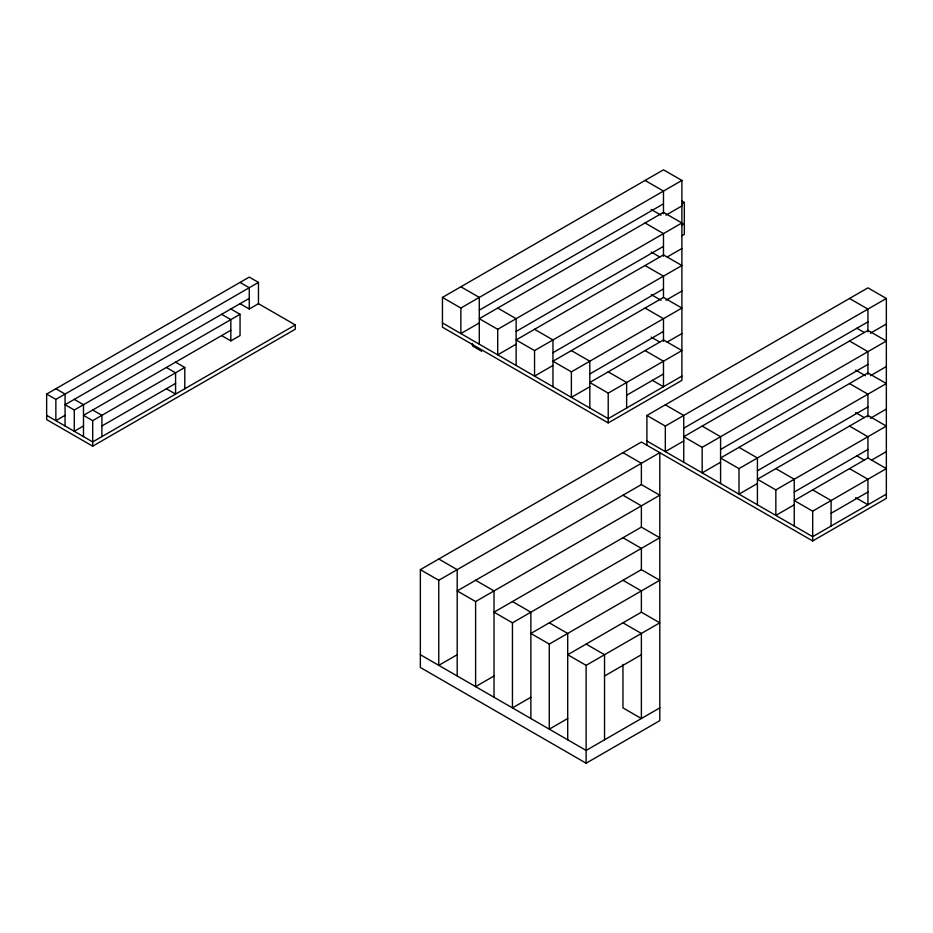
<?xml version="1.0" encoding="UTF-8"?>
<svg xmlns="http://www.w3.org/2000/svg" width="933" height="933" viewBox="0 0 933 933"><rect width="100%" height="100%" fill="white"/><g stroke="black" fill="none" stroke-linecap="round" stroke-linejoin="round"><path stroke-width="1.4" d="M46.65 394.064L249.263 277.089L258.464 282.407L258.464 303.68L295.306 324.952L295.306 329.197L92.694 446.172L46.65 419.593L46.65 394.064L55.863 399.382L258.464 282.407M249.263 298.362L65.065 404.7L74.278 410.019L240.049 314.316L240.049 335.577L230.836 340.895L221.634 335.577M65.065 415.337L55.863 420.655L55.863 399.382M240.049 303.68L249.263 308.998L258.464 303.68M230.836 330.259L83.492 415.337L92.694 420.655L184.792 367.485L184.792 388.758M83.492 425.973L74.278 431.291L74.278 410.019M101.907 425.973L175.579 383.44M295.306 324.952L92.694 441.927L46.65 415.337M442.452 297.417L663.48 169.806L681.895 180.442L681.895 380.361L608.223 422.906L442.452 327.191L442.452 297.417L460.867 308.053L681.895 180.442M479.294 310.176L663.48 203.837M682.023 203.767L684.332 202.438L684.332 234.335L681.813 235.792M479.294 322.935L460.867 333.571L460.867 308.053M665.94 215.185L681.895 205.96M497.709 329.314L681.895 222.975L663.48 212.339L479.294 318.689L497.709 329.314L497.709 354.843L516.124 344.207M682.023 225.028L684.332 223.698M516.124 331.448L663.48 246.37M667.165 257.007L681.895 248.505M534.551 350.586L681.895 265.52L663.48 254.884L516.124 339.95L534.551 350.586L534.551 376.104L552.966 365.479M552.966 352.709L663.48 288.915M663.48 297.417L552.966 361.223L571.381 371.859L681.895 308.053L663.48 297.417L663.48 276.145L645.065 265.52M665.94 300.251L681.895 291.038M589.808 373.981L663.48 331.448M589.808 386.74L571.381 397.376L571.381 371.859M667.165 342.084L681.895 333.571M608.223 393.12L681.895 350.586L663.48 339.95L589.808 382.495L608.223 393.12L608.223 422.906M626.638 395.254L663.48 373.981M681.895 376.104L608.223 418.649L442.452 322.935M646.907 445.228L646.907 415.453L867.935 287.842L886.35 298.478L886.35 498.397L812.678 540.942L641.379 442.044L420.351 569.655L420.351 667.48L586.122 763.194L659.794 720.661L659.794 452.68L438.767 580.279L420.351 569.655M646.907 415.453L665.322 426.089L886.35 298.478M683.737 428.212L867.935 321.873M683.737 440.982L665.322 451.607L665.322 426.089M870.384 333.221L886.35 324.008M702.164 447.362L886.35 341.011L867.935 330.387L683.737 436.726L702.164 447.362L702.164 472.879L720.579 462.243M641.379 484.577L457.193 590.916L475.608 601.552L659.794 495.213L641.379 484.577L641.379 463.304L622.964 452.68M720.579 449.484L867.935 364.406M870.384 375.754L886.35 366.541M738.994 468.623L886.35 383.556L867.935 372.92L720.579 457.986L738.994 468.623L738.994 494.152L757.421 483.516M641.379 527.11L494.024 612.188L512.45 622.824L659.794 537.746L641.379 527.11L641.379 505.849L622.964 495.213M757.421 470.757L867.935 406.951M457.193 654.721L438.767 665.357L438.767 580.279M870.384 418.287L886.35 409.074M775.836 489.895L886.35 426.089L867.935 415.453L757.421 479.259L775.836 489.895L775.836 515.413L794.251 504.788M641.379 569.655L530.865 633.46L549.28 644.085L659.794 580.279L641.379 569.655L641.379 548.382L622.964 537.746M794.251 492.018L867.935 449.484M867.935 457.986L794.251 500.531L812.678 511.167L886.35 468.623L867.935 457.986L867.935 436.726L849.508 426.089M494.024 675.993L475.608 686.63L475.608 601.552M871.62 460.121L886.35 451.607M641.379 612.188L567.707 654.721L586.122 665.357L659.794 622.824L641.379 612.188L641.379 590.916L622.964 580.279M831.093 513.29L867.935 492.018M530.865 697.266L512.45 707.89L512.45 622.824M886.35 494.152L812.678 536.685L646.907 440.982M604.537 675.993L641.379 654.721M567.707 718.527L549.28 729.163L549.28 644.085M659.794 707.89L586.122 750.435L420.351 654.721M682.023 201.108L684.332 202.438M645.065 180.442L663.48 191.078L663.48 213.762M849.508 298.478L867.935 309.115L867.935 331.798M651.199 209.505L661.019 215.185M856.879 328.253L864.25 332.51M645.065 222.975L663.48 233.612L663.48 256.295M849.508 341.011L867.935 351.648L867.935 374.343M651.199 252.05L659.794 257.007M855.654 370.086L865.474 375.754M849.508 383.556L867.935 394.192L867.935 416.876M651.199 294.583L661.019 300.251M855.654 412.619L864.25 417.587M645.065 308.053L663.48 318.689L663.48 341.373M651.199 337.116L659.794 342.084M856.879 455.864L864.25 460.121M645.065 350.586L663.48 361.223L663.48 386.74L652.424 380.361M849.508 468.623L867.935 479.259L867.935 504.788L855.654 497.697M460.867 286.781L479.294 297.417L479.294 344.207M497.709 308.053L516.124 318.689L516.124 365.479M534.551 329.314L552.966 339.95L552.966 386.74M571.381 350.586L589.808 361.223L589.808 408.013M608.223 371.859L626.638 382.495L626.638 408.013M665.322 404.817L683.737 415.453L683.737 462.243M702.164 426.089L720.579 436.726L720.579 483.516M738.994 447.362L757.421 457.986L757.421 504.788M775.836 468.623L794.251 479.259L794.251 526.049M812.678 489.895L831.093 500.531L831.093 526.049M481.72 351.309L472.518 345.991L472.518 343.332M240.049 282.407L249.263 287.726L249.263 308.998M230.836 308.998L240.049 314.316M221.634 314.316L230.836 319.634L230.836 340.895M175.579 362.167L184.792 367.485M622.964 622.824L641.379 633.46L641.379 718.527L622.964 707.89L622.964 664.389M166.377 367.485L175.579 372.803L175.579 394.064L166.377 388.758M438.767 559.019L457.193 569.655L457.193 675.993M475.608 580.279L494.024 590.916L494.024 697.266M512.45 601.552L530.865 612.188L530.865 718.527M549.28 622.824L567.707 633.46L567.707 739.799M586.122 644.085L604.537 654.721L604.537 739.799M55.863 388.746L65.065 394.064L65.065 425.973M74.278 399.382L83.492 404.7L83.492 436.609M92.694 410.019L101.907 415.337L101.907 436.609M812.678 511.167L812.678 540.942M586.122 665.357L586.122 763.194M92.694 420.655L92.694 446.172"/></g></svg>
